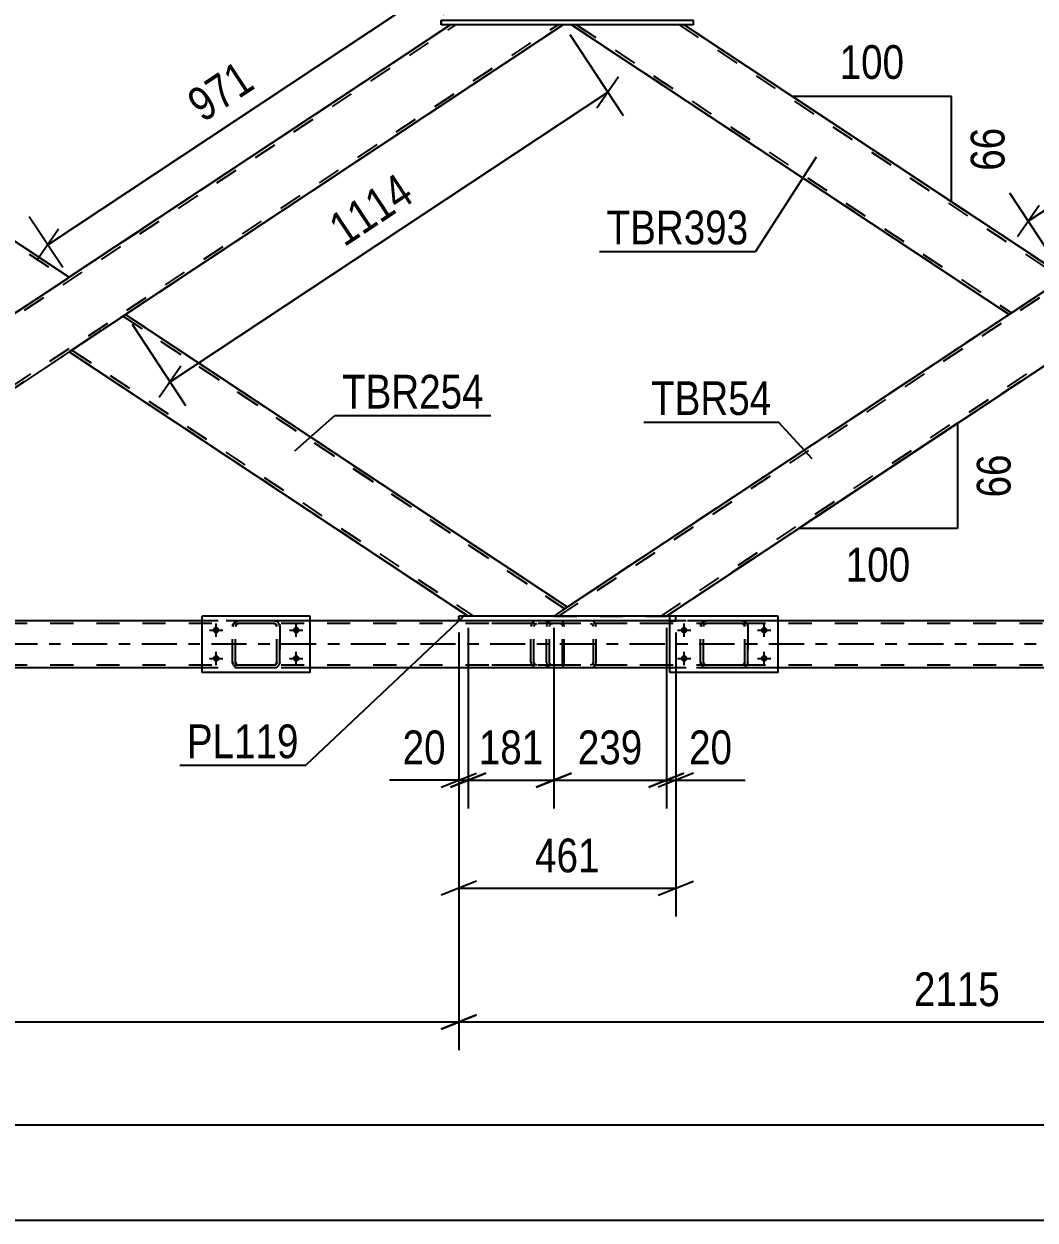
# Model space of a CAD drawing. Header units: millimetres. Extents: x -836 to 353, y -855 to -14.
# Drawn here: x -535.3 to -449.4, y -184.6 to -83.1 of the extents above; entities that cross this region are included whole.
import ezdxf

# ---------------------------------------------------------------- set-up
doc = ezdxf.new("R2010")
doc.units = ezdxf.units.MM
doc.linetypes.add('DXK_LINE_DOT2', pattern=[3.9198, 1.9599, -1.9599])
doc.linetypes.add('DXK_LINE_DOT3', pattern=[5.9187, 2.979, -0.9799, 0.9799, -0.9799])
doc.styles.add('Arial Narrow', font='ARIALN.TTF', dxfattribs={"height": 0.2})

# ---------------------------------------------------------------- blocks, each defined once
blk = doc.blocks.new('Part-570393895-11845 - 11761')
at = {"color": 2, "linetype": 'Continuous'}
for p, q in [((-471.26, -133.33), (-480.46, -133.33)), ((-480.46, -138.13), (-480.46, -133.33)), ((-471.26, -138.13), (-471.26, -133.33)), ((-471.26, -138.13), (-480.46, -138.13))]:
    blk.add_line(p, q, dxfattribs=at)
blk = doc.blocks.new('Bolt-570393895-11799 - 11761')
at = {"linetype": 'Continuous'}
for points in [[(-519.01, -134.25, -1), (-519.01, -134.81, -1)], [(-512.21, -134.25, -1), (-512.21, -134.81, -1)], [(-519.01, -136.65, -1), (-519.01, -137.21, -1)], [(-512.21, -136.65, -1), (-512.21, -137.21, -1)]]:
    blk.add_hatch(color=1, dxfattribs=at).paths.add_polyline_path(points)
at = {"color": 1, "linetype": 'Continuous'}
for p, q in [((-519.01, -135.09), (-519.01, -133.97)), ((-512.21, -135.09), (-512.21, -133.97)), ((-519.57, -134.53), (-518.45, -134.53)), ((-512.77, -134.53), (-511.65, -134.53)), ((-519.57, -136.93), (-518.45, -136.93)), ((-519.01, -137.49), (-519.01, -136.37)), ((-512.77, -136.93), (-511.65, -136.93)), ((-512.21, -137.49), (-512.21, -136.37))]:
    blk.add_line(p, q, dxfattribs=at)
blk = doc.blocks.new('Part-570393895-11846 - 11761')
at = {"color": 7, "linetype": 'DXK_LINE_DOT2'}
for p, q in [((-477.86, -134.21), (-477.82, -134.03)), ((-477.82, -134.03), (-477.86, -134.21)), ((-477.6, -134.12), (-477.55, -134.04)), ((-477.55, -134.04), (-477.6, -134.12)), ((-477.56, -133.77), (-477.38, -133.73)), ((-477.38, -133.73), (-477.56, -133.77)), ((-477.55, -134.04), (-477.47, -133.99)), ((-477.47, -133.99), (-477.55, -134.04)), ((-477.47, -133.99), (-477.38, -133.97)), ((-477.38, -133.97), (-477.47, -133.99)), ((-474.34, -133.73), (-477.38, -133.73)), ((-474.34, -133.97), (-477.38, -133.97)), ((-474.34, -133.73), (-474.15, -133.77)), ((-474.15, -133.77), (-474.34, -133.73)), ((-474.34, -133.97), (-474.25, -133.99)), ((-474.25, -133.99), (-474.34, -133.97)), ((-474.17, -134.04), (-474.25, -133.99)), ((-474.25, -133.99), (-474.17, -134.04)), ((-474.17, -134.04), (-474.12, -134.12)), ((-474.12, -134.12), (-474.17, -134.04)), ((-473.89, -134.03), (-473.86, -134.21)), ((-473.86, -134.21), (-473.89, -134.03)), ((-477.86, -137.25), (-477.86, -134.21)), ((-477.86, -134.21), (-477.86, -134.21)), ((-477.86, -137.25), (-477.86, -134.21)), ((-477.62, -134.21), (-477.6, -134.12)), ((-477.6, -134.12), (-477.62, -134.21)), ((-477.62, -137.25), (-477.62, -134.21)), ((-477.62, -134.21), (-477.62, -134.21)), ((-477.62, -137.25), (-477.62, -134.21)), ((-474.12, -134.12), (-474.1, -134.21)), ((-474.1, -134.21), (-474.12, -134.12)), ((-474.1, -137.25), (-474.1, -134.21)), ((-474.1, -134.21), (-474.1, -134.21)), ((-474.1, -137.25), (-474.1, -134.21)), ((-473.86, -137.25), (-473.86, -134.21)), ((-473.86, -134.21), (-473.86, -134.21)), ((-473.86, -134.21), (-473.86, -137.25)), ((-477.86, -137.25), (-477.86, -137.25)), ((-477.82, -137.43), (-477.86, -137.25)), ((-477.86, -137.25), (-477.82, -137.43)), ((-477.62, -137.25), (-477.62, -137.25)), ((-477.6, -137.34), (-477.62, -137.25)), ((-477.62, -137.25), (-477.6, -137.34)), ((-477.55, -137.42), (-477.6, -137.34)), ((-477.6, -137.34), (-477.55, -137.42)), ((-477.38, -137.73), (-477.56, -137.69)), ((-477.56, -137.69), (-477.38, -137.73)), ((-477.47, -137.47), (-477.55, -137.42)), ((-477.55, -137.42), (-477.47, -137.47)), ((-477.38, -137.49), (-477.47, -137.47)), ((-477.47, -137.47), (-477.38, -137.49)), ((-474.34, -137.49), (-477.38, -137.49)), ((-474.34, -137.73), (-477.38, -137.73)), ((-474.25, -137.47), (-474.34, -137.49)), ((-474.34, -137.49), (-474.25, -137.47)), ((-474.15, -137.69), (-474.34, -137.73)), ((-474.34, -137.73), (-474.15, -137.69)), ((-474.25, -137.47), (-474.17, -137.42)), ((-474.17, -137.42), (-474.25, -137.47)), ((-474.12, -137.34), (-474.17, -137.42)), ((-474.17, -137.42), (-474.12, -137.34)), ((-474.1, -137.25), (-474.12, -137.34)), ((-474.12, -137.34), (-474.1, -137.25)), ((-474.1, -137.25), (-474.1, -137.25)), ((-473.86, -137.25), (-473.89, -137.43)), ((-473.89, -137.43), (-473.86, -137.25)), ((-473.86, -137.25), (-473.86, -137.25))]:
    blk.add_line(p, q, dxfattribs=at)
at = {"color": 7, "linetype": 'DXK_LINE_DOT3'}
blk.add_line((-475.86, -135.73), (-475.86, -135.73), dxfattribs=at)
at = {"color": 7, "linetype": 'DXK_LINE_DOT2'}
for centre, start, end in [((-477.38, -134.21), 112.5, 157.5), ((-477.38, -134.21), 112.5, 157.5), ((-474.34, -134.21), 22.5, 67.5), ((-474.34, -134.21), 22.5, 67.5), ((-477.38, -137.25), 202.5, 247.5), ((-477.38, -137.25), 202.5, 247.5), ((-474.34, -137.25), 292.5, 337.5), ((-474.34, -137.25), 292.5, 337.5)]:
    blk.add_arc(centre, 0.48, start, end, dxfattribs=at)
blk = doc.blocks.new('Part-570393895-12277 - 11761')
at = {"color": 7, "linetype": 'DXK_LINE_DOT2'}
for p, q in [((-526.93, -107.89), (-531.27, -110.75)), ((-526.97, -107.91), (-531.21, -110.72)), ((-531.2, -110.71), (-526.92, -107.87)), ((-526.83, -107.81), (-526.97, -107.91)), ((-526.93, -107.89), (-526.92, -107.87)), ((-526.92, -107.87), (-526.92, -107.87)), ((-526.92, -107.87), (-489.4, -132.71)), ((-489.4, -132.71), (-526.92, -107.87)), ((-526.73, -107.75), (-526.83, -107.81)), ((-526.7, -107.73), (-526.73, -107.75)), ((-526.7, -107.73), (-489.18, -132.56)), ((-531.45, -110.87), (-531.48, -110.9)), ((-531.48, -110.9), (-497.59, -133.33)), ((-531.21, -110.72), (-531.45, -110.87)), ((-531.27, -110.75), (-531.25, -110.74)), ((-531.27, -110.75), (-531.27, -110.75)), ((-531.27, -110.75), (-497.15, -133.33)), ((-531.27, -110.75), (-497.15, -133.33)), ((-531.25, -110.74), (-531.2, -110.71)), ((-489.31, -132.65), (-489.61, -132.85)), ((-489.4, -132.71), (-489.4, -132.71)), ((-490.34, -133.33), (-497.59, -133.33))]:
    blk.add_line(p, q, dxfattribs=at)
at = {"color": 2, "linetype": 'Continuous'}
for p, q in [((-526.97, -107.91), (-531.21, -110.72)), ((-526.97, -107.91), (-526.73, -107.75)), ((-526.73, -107.75), (-526.7, -107.73)), ((-526.7, -107.73), (-489.18, -132.56)), ((-526.7, -107.73), (-526.7, -107.73)), ((-531.48, -110.9), (-531.45, -110.87)), ((-531.48, -110.9), (-531.48, -110.9)), ((-531.48, -110.9), (-497.59, -133.33)), ((-531.45, -110.87), (-531.36, -110.81)), ((-531.36, -110.81), (-531.21, -110.72)), ((-489.61, -132.85), (-490.34, -133.33)), ((-489.21, -132.59), (-489.61, -132.85)), ((-489.18, -132.56), (-489.21, -132.59)), ((-489.18, -132.56), (-489.18, -132.56))]:
    blk.add_line(p, q, dxfattribs=at)
blk = doc.blocks.new('Part-570393895-12287 - 11761')
at = {"color": 7, "linetype": 'DXK_LINE_DOT2'}
for p, q in [((-499.1, -83.13), (-574.94, -133.33)), ((-574.51, -133.33), (-498.66, -83.13)), ((-574.51, -133.33), (-498.66, -83.13)), ((-565.81, -133.33), (-489.97, -83.13)), ((-565.81, -133.33), (-489.97, -83.13)), ((-489.53, -83.13), (-565.38, -133.33)), ((-489.53, -83.13), (-499.1, -83.13)), ((-489.53, -83.13), (-489.53, -83.13)), ((-531.48, -104.56), (-536.27, -107.73)), ((-526.7, -107.73), (-531.48, -110.9)), ((-573.79, -132.57), (-574.94, -133.33)), ((-574.94, -133.33), (-574.94, -133.33)), ((-574.94, -133.33), (-565.38, -133.33))]:
    blk.add_line(p, q, dxfattribs=at)
at = {"color": 2, "linetype": 'Continuous'}
for p, q in [((-499.1, -83.13), (-531.48, -104.56)), ((-489.53, -83.13), (-526.7, -107.73)), ((-536.27, -107.73), (-573.79, -132.57)), ((-531.48, -110.9), (-565.38, -133.33))]:
    blk.add_line(p, q, dxfattribs=at)
blk = doc.blocks.new('Part-570393895-11917 - 11761')
at = {"color": 2, "linetype": 'Continuous'}
for p, q in [((-511.01, -133.33), (-520.21, -133.33)), ((-520.21, -138.13), (-520.21, -133.33)), ((-511.01, -138.13), (-511.01, -133.33)), ((-511.01, -138.13), (-520.21, -138.13))]:
    blk.add_line(p, q, dxfattribs=at)
blk = doc.blocks.new('Part-570393895-11918 - 11761')
at = {"color": 7, "linetype": 'DXK_LINE_DOT2'}
for p, q in [((-517.61, -134.21), (-517.57, -134.03)), ((-517.57, -134.03), (-517.61, -134.21)), ((-517.35, -134.12), (-517.3, -134.04)), ((-517.3, -134.04), (-517.35, -134.12)), ((-517.31, -133.77), (-517.13, -133.73)), ((-517.13, -133.73), (-517.31, -133.77)), ((-517.3, -134.04), (-517.22, -133.99)), ((-517.22, -133.99), (-517.3, -134.04)), ((-517.22, -133.99), (-517.13, -133.97)), ((-517.13, -133.97), (-517.22, -133.99)), ((-514.09, -133.73), (-517.13, -133.73)), ((-514.09, -133.97), (-517.13, -133.97)), ((-514.09, -133.73), (-513.9, -133.77)), ((-513.9, -133.77), (-514.09, -133.73)), ((-514.09, -133.97), (-514, -133.99)), ((-514, -133.99), (-514.09, -133.97)), ((-514, -133.99), (-513.92, -134.04)), ((-513.92, -134.04), (-514, -133.99)), ((-513.92, -134.04), (-513.87, -134.12)), ((-513.87, -134.12), (-513.92, -134.04)), ((-513.64, -134.03), (-513.61, -134.21)), ((-513.61, -134.21), (-513.64, -134.03)), ((-517.61, -137.25), (-517.61, -134.21)), ((-517.61, -134.21), (-517.61, -134.21)), ((-517.61, -137.25), (-517.61, -134.21)), ((-517.37, -134.21), (-517.35, -134.12)), ((-517.35, -134.12), (-517.37, -134.21)), ((-517.37, -137.25), (-517.37, -134.21)), ((-517.37, -134.21), (-517.37, -134.21)), ((-517.37, -137.25), (-517.37, -134.21)), ((-513.87, -134.12), (-513.85, -134.21)), ((-513.85, -134.21), (-513.87, -134.12)), ((-513.85, -137.25), (-513.85, -134.21)), ((-513.85, -134.21), (-513.85, -134.21)), ((-513.85, -137.25), (-513.85, -134.21)), ((-513.61, -137.25), (-513.61, -134.21)), ((-513.61, -134.21), (-513.61, -134.21)), ((-513.61, -134.21), (-513.61, -137.25)), ((-517.61, -137.25), (-517.61, -137.25)), ((-517.57, -137.43), (-517.61, -137.25)), ((-517.61, -137.25), (-517.57, -137.43)), ((-517.37, -137.25), (-517.37, -137.25)), ((-517.35, -137.34), (-517.37, -137.25)), ((-517.37, -137.25), (-517.35, -137.34)), ((-517.3, -137.42), (-517.35, -137.34)), ((-517.35, -137.34), (-517.3, -137.42)), ((-517.13, -137.73), (-517.31, -137.69)), ((-517.31, -137.69), (-517.13, -137.73)), ((-517.22, -137.47), (-517.3, -137.42)), ((-517.3, -137.42), (-517.22, -137.47)), ((-517.13, -137.49), (-517.22, -137.47)), ((-517.22, -137.47), (-517.13, -137.49)), ((-514.09, -137.49), (-517.13, -137.49)), ((-514.09, -137.73), (-517.13, -137.73)), ((-514, -137.47), (-514.09, -137.49)), ((-514.09, -137.49), (-514, -137.47)), ((-513.9, -137.69), (-514.09, -137.73)), ((-514.09, -137.73), (-513.9, -137.69)), ((-513.92, -137.42), (-514, -137.47)), ((-514, -137.47), (-513.92, -137.42)), ((-513.87, -137.34), (-513.92, -137.42)), ((-513.92, -137.42), (-513.87, -137.34)), ((-513.85, -137.25), (-513.87, -137.34)), ((-513.87, -137.34), (-513.85, -137.25)), ((-513.85, -137.25), (-513.85, -137.25)), ((-513.61, -137.25), (-513.64, -137.43)), ((-513.64, -137.43), (-513.61, -137.25)), ((-513.61, -137.25), (-513.61, -137.25))]:
    blk.add_line(p, q, dxfattribs=at)
at = {"color": 7, "linetype": 'DXK_LINE_DOT3'}
blk.add_line((-515.61, -135.73), (-515.61, -135.73), dxfattribs=at)
at = {"color": 7, "linetype": 'DXK_LINE_DOT2'}
for centre, start, end in [((-517.13, -134.21), 112.5, 157.5), ((-517.13, -134.21), 112.5, 157.5), ((-514.09, -134.21), 22.5, 67.5), ((-514.09, -134.21), 22.5, 67.5), ((-517.13, -137.25), 202.5, 247.5), ((-517.13, -137.25), 202.5, 247.5), ((-514.09, -137.25), 292.5, 337.5), ((-514.09, -137.25), 292.5, 337.5)]:
    blk.add_arc(centre, 0.48, start, end, dxfattribs=at)
blk = doc.blocks.new('Part-570393895-12072 - 11761')
at = {"color": 7, "linetype": 'DXK_LINE_DOT2'}
for p, q in [((-451.66, -107.73), (-488.83, -83.13)), ((-488.83, -83.13), (-488.82, -83.13)), ((-479.26, -83.13), (-488.83, -83.13)), ((-488.39, -83.13), (-451.44, -107.59)), ((-488.39, -83.13), (-451.44, -107.59)), ((-479.69, -83.13), (-447.09, -104.71)), ((-479.69, -83.13), (-447.09, -104.71)), ((-479.26, -83.13), (-446.87, -104.56)), ((-447.14, -104.74), (-446.91, -104.59)), ((-446.91, -104.59), (-446.87, -104.56)), ((-447.16, -104.75), (-451.44, -107.59)), ((-447.14, -104.74), (-451.39, -107.55)), ((-451.38, -107.54), (-447.09, -104.71)), ((-447.11, -104.72), (-447.16, -104.75)), ((-447.09, -104.71), (-447.11, -104.72)), ((-447.09, -104.71), (-447.09, -104.71)), ((-451.62, -107.71), (-451.53, -107.65)), ((-451.53, -107.65), (-451.39, -107.55)), ((-451.44, -107.59), (-451.42, -107.58)), ((-451.44, -107.59), (-451.44, -107.59)), ((-451.42, -107.58), (-451.38, -107.54)), ((-451.66, -107.73), (-451.62, -107.71))]:
    blk.add_line(p, q, dxfattribs=at)
at = {"color": 2, "linetype": 'Continuous'}
for p, q in [((-488.82, -83.13), (-451.66, -107.73)), ((-479.26, -83.13), (-446.87, -104.56)), ((-446.91, -104.59), (-447, -104.65)), ((-446.87, -104.56), (-446.91, -104.59)), ((-446.87, -104.56), (-446.87, -104.56)), ((-447.14, -104.74), (-451.39, -107.55)), ((-447, -104.65), (-447.14, -104.74)), ((-451.39, -107.55), (-451.62, -107.71)), ((-451.62, -107.71), (-451.66, -107.73)), ((-451.66, -107.73), (-451.66, -107.73))]:
    blk.add_line(p, q, dxfattribs=at)
blk = doc.blocks.new('Part-570393895-12018 - 11761')
at = {"color": 2, "linetype": 'Continuous'}
for p, q in [((-499.9, -83.13), (-499.9, -82.73)), ((-499.9, -82.73), (-499.9, -83.13)), ((-499.9, -82.73), (-478.46, -82.73)), ((-478.46, -83.13), (-499.9, -83.13)), ((-478.46, -83.13), (-478.46, -82.73))]:
    blk.add_line(p, q, dxfattribs=at)
at = {"color": 7, "linetype": 'DXK_LINE_DOT2'}
for p, q in [((-499.9, -82.73), (-499.9, -82.73)), ((-499.9, -82.73), (-499.9, -82.73)), ((-499.9, -83.13), (-499.9, -83.13)), ((-499.9, -83.13), (-499.9, -83.13)), ((-478.46, -83.13), (-478.46, -82.73))]:
    blk.add_line(p, q, dxfattribs=at)
blk = doc.blocks.new('Part-570393895-12050 - 11761')
at = {"color": 7, "linetype": 'DXK_LINE_DOT2'}
for p, q in [((-490.91, -134.04), (-490.95, -134.21)), ((-490.91, -134.03), (-490.91, -134.04)), ((-490.68, -134.12), (-490.62, -134.04)), ((-490.44, -133.73), (-490.64, -133.77)), ((-490.62, -134.04), (-490.54, -133.99)), ((-490.54, -133.99), (-490.44, -133.97)), ((-481.07, -133.73), (-490.44, -133.73)), ((-481.07, -133.97), (-490.44, -133.97)), ((-487.03, -133.77), (-487.23, -133.73)), ((-487.23, -133.97), (-487.13, -133.99)), ((-487.13, -133.99), (-487.05, -134.04)), ((-487.05, -134.04), (-486.99, -134.12)), ((-486.75, -134.04), (-486.76, -134.03)), ((-486.72, -134.21), (-486.75, -134.04)), ((-490.95, -137.25), (-490.95, -134.21)), ((-490.7, -134.21), (-490.68, -134.12)), ((-490.7, -137.25), (-490.7, -134.21)), ((-486.99, -134.12), (-486.97, -134.21)), ((-486.97, -137.25), (-486.97, -134.21)), ((-486.72, -137.25), (-486.72, -134.21)), ((-490.95, -137.25), (-490.91, -137.43)), ((-490.68, -137.34), (-490.7, -137.25)), ((-490.62, -137.42), (-490.68, -137.34)), ((-490.64, -137.69), (-490.44, -137.73)), ((-490.54, -137.47), (-490.62, -137.42)), ((-490.44, -137.49), (-490.54, -137.47)), ((-481.07, -137.49), (-490.44, -137.49)), ((-481.07, -137.73), (-490.44, -137.73)), ((-487.13, -137.47), (-487.23, -137.49)), ((-487.23, -137.73), (-487.03, -137.69)), ((-487.05, -137.42), (-487.13, -137.47)), ((-486.99, -137.34), (-487.05, -137.42)), ((-486.97, -137.25), (-486.99, -137.34)), ((-486.76, -137.43), (-486.72, -137.25))]:
    blk.add_line(p, q, dxfattribs=at)
for centre, start, end in [((-490.46, -134.23), 110.9282, 155.8647), ((-487.21, -134.23), 24.1353, 69.0718), ((-490.46, -137.23), 204.1353, 249.0718), ((-487.21, -137.23), 290.9282, 335.8647)]:
    blk.add_arc(centre, 0.495, start, end, dxfattribs=at)
blk = doc.blocks.new('Part-570393895-12066 - 11761')
at = {"color": 7, "linetype": 'DXK_LINE_DOT2'}
for p, q in [((-489.72, -133.73), (-497.54, -133.73)), ((-489.72, -133.97), (-497.54, -133.97)), ((-492.23, -134.04), (-492.27, -134.21)), ((-492.23, -134.03), (-492.23, -134.04)), ((-492, -134.12), (-491.94, -134.04)), ((-491.77, -133.73), (-491.96, -133.77)), ((-491.94, -134.04), (-491.86, -133.99)), ((-491.86, -133.99), (-491.77, -133.97)), ((-490.95, -133.73), (-490.95, -133.97)), ((-489.62, -133.77), (-489.72, -133.73)), ((-489.72, -133.97), (-489.67, -133.99)), ((-489.67, -133.99), (-489.63, -134.04)), ((-489.63, -134.04), (-489.6, -134.12)), ((-489.54, -133.87), (-489.62, -133.77)), ((-489.48, -134.03), (-489.54, -133.87)), ((-489.46, -134.21), (-489.48, -134.03)), ((-492.27, -137.25), (-492.27, -134.21)), ((-492.02, -134.21), (-492, -134.12)), ((-492.02, -137.25), (-492.02, -134.21)), ((-489.6, -134.12), (-489.59, -134.21)), ((-489.59, -137.25), (-489.59, -134.21)), ((-489.46, -137.25), (-489.46, -134.21)), ((-489.72, -137.49), (-497.54, -137.49)), ((-489.72, -137.73), (-497.54, -137.73)), ((-492.27, -137.25), (-492.23, -137.43)), ((-492, -137.34), (-492.02, -137.25)), ((-491.94, -137.42), (-492, -137.34)), ((-491.96, -137.69), (-491.77, -137.73)), ((-491.86, -137.47), (-491.94, -137.42)), ((-491.77, -137.49), (-491.86, -137.47)), ((-490.95, -137.73), (-490.95, -137.49)), ((-489.67, -137.47), (-489.72, -137.49)), ((-489.72, -137.73), (-489.62, -137.69)), ((-489.63, -137.42), (-489.67, -137.47)), ((-489.6, -137.34), (-489.63, -137.42)), ((-489.62, -137.69), (-489.54, -137.59)), ((-489.59, -137.25), (-489.6, -137.34)), ((-489.54, -137.59), (-489.48, -137.43)), ((-489.48, -137.43), (-489.46, -137.25))]:
    blk.add_line(p, q, dxfattribs=at)
for centre, start, end in [((-491.78, -134.23), 111.1034, 156.0535), ((-491.78, -137.23), 203.9465, 248.8966)]:
    blk.add_arc(centre, 0.493, start, end, dxfattribs=at)
blk = doc.blocks.new('Part-570393895-12077 - 11761')
at = {"color": 2, "linetype": 'Continuous'}
for p, q in [((-573.43, -83.13), (-536.27, -107.73)), ((-563.87, -83.13), (-531.48, -104.56)), ((-531.52, -104.59), (-531.61, -104.65)), ((-531.48, -104.56), (-531.52, -104.59)), ((-531.48, -104.56), (-531.48, -104.56)), ((-531.75, -104.74), (-536, -107.55)), ((-531.61, -104.65), (-531.75, -104.74)), ((-536, -107.55), (-536.23, -107.71)), ((-536.23, -107.71), (-536.27, -107.73)), ((-536.27, -107.73), (-536.27, -107.73))]:
    blk.add_line(p, q, dxfattribs=at)
at = {"color": 7, "linetype": 'DXK_LINE_DOT2'}
for p, q in [((-536.27, -107.73), (-573.43, -83.13)), ((-573.43, -83.13), (-573.43, -83.13)), ((-563.87, -83.13), (-573.43, -83.13)), ((-573, -83.13), (-536.05, -107.59)), ((-573, -83.13), (-536.05, -107.59)), ((-564.3, -83.13), (-531.7, -104.71)), ((-564.3, -83.13), (-531.7, -104.71)), ((-563.87, -83.13), (-531.48, -104.56)), ((-531.75, -104.74), (-531.52, -104.59)), ((-531.52, -104.59), (-531.48, -104.56)), ((-531.76, -104.75), (-536.05, -107.59)), ((-531.75, -104.74), (-536, -107.55)), ((-535.98, -107.54), (-531.7, -104.71)), ((-531.72, -104.72), (-531.76, -104.75)), ((-531.7, -104.71), (-531.72, -104.72)), ((-531.7, -104.71), (-531.7, -104.71)), ((-536.23, -107.71), (-536.14, -107.65)), ((-536.14, -107.65), (-536, -107.55)), ((-536.05, -107.59), (-536.03, -107.58)), ((-536.05, -107.59), (-536.05, -107.59)), ((-536.03, -107.58), (-535.98, -107.54)), ((-536.27, -107.73), (-536.23, -107.71))]:
    blk.add_line(p, q, dxfattribs=at)
blk = doc.blocks.new('Bolt-570393895-12103 - 11761')
at = {"linetype": 'Continuous'}
for points in [[(-479.26, -134.25, -1), (-479.26, -134.81, -1)], [(-472.46, -134.25, -1), (-472.46, -134.81, -1)], [(-479.26, -136.65, -1), (-479.26, -137.21, -1)], [(-472.46, -136.65, -1), (-472.46, -137.21, -1)]]:
    blk.add_hatch(color=1, dxfattribs=at).paths.add_polyline_path(points)
at = {"color": 1, "linetype": 'Continuous'}
for p, q in [((-479.26, -135.09), (-479.26, -133.97)), ((-472.46, -135.09), (-472.46, -133.97)), ((-479.82, -134.53), (-478.7, -134.53)), ((-473.02, -134.53), (-471.9, -134.53)), ((-479.82, -136.93), (-478.7, -136.93)), ((-479.26, -137.49), (-479.26, -136.37)), ((-473.02, -136.93), (-471.9, -136.93)), ((-472.46, -137.49), (-472.46, -136.37))]:
    blk.add_line(p, q, dxfattribs=at)
blk = doc.blocks.new('Part-570393895-12145 - 11761')
at = {"color": 2, "linetype": 'Continuous'}
for p, q in [((-498.39, -133.73), (-498.39, -133.33)), ((-498.39, -133.33), (-498.39, -133.73)), ((-480.46, -133.33), (-498.39, -133.33)), ((-480.46, -133.73), (-498.39, -133.73))]:
    blk.add_line(p, q, dxfattribs=at)
at = {"color": 7, "linetype": 'DXK_LINE_DOT2'}
for p, q in [((-498.39, -133.33), (-498.39, -133.33)), ((-498.39, -133.33), (-498.39, -133.33)), ((-498.39, -133.73), (-498.39, -133.73)), ((-498.39, -133.73), (-498.39, -133.73)), ((-479.97, -133.33), (-480.77, -133.33)), ((-479.97, -133.73), (-480.46, -133.73)), ((-480.46, -133.73), (-479.97, -133.73)), ((-479.97, -133.73), (-479.97, -133.33)), ((-479.97, -133.73), (-479.97, -133.33))]:
    blk.add_line(p, q, dxfattribs=at)
blk = doc.blocks.new('Part-570393895-12214 - 11761')
at = {"color": 7, "linetype": 'DXK_LINE_DOT2'}
for p, q in [((-72.52, -133.97), (-807.13, -133.97)), ((-226.14, -133.73), (-758.72, -133.73)), ((-511.01, -133.73), (-520.21, -133.73)), ((-471.26, -133.73), (-498.39, -133.73)), ((-72.52, -137.49), (-807.13, -137.49)), ((-72.52, -137.73), (-758.72, -137.73)), ((-511.01, -137.73), (-520.21, -137.73)), ((-471.26, -137.73), (-480.46, -137.73))]:
    blk.add_line(p, q, dxfattribs=at)
at = {"color": 2, "linetype": 'Continuous'}
for p, q in [((-520.21, -133.73), (-550.76, -133.73)), ((-498.39, -133.73), (-511.01, -133.73)), ((-440.71, -133.73), (-471.26, -133.73)), ((-520.21, -137.73), (-550.76, -137.73)), ((-480.46, -137.73), (-511.01, -137.73)), ((-440.71, -137.73), (-471.26, -137.73))]:
    blk.add_line(p, q, dxfattribs=at)
at = {"color": 7, "linetype": 'DXK_LINE_DOT3'}
blk.add_line((-72.52, -135.73), (-807.13, -135.73), dxfattribs=at)
blk = doc.blocks.new('Part-570393895-12292 - 11761')
at = {"color": 7, "linetype": 'DXK_LINE_DOT2'}
for p, q in [((-414.49, -83.13), (-490.34, -133.33)), ((-489.9, -133.33), (-414.06, -83.13)), ((-489.9, -133.33), (-414.06, -83.13)), ((-481.2, -133.33), (-405.36, -83.13)), ((-481.2, -133.33), (-405.36, -83.13)), ((-404.92, -83.13), (-480.77, -133.33)), ((-404.92, -83.13), (-414.49, -83.13)), ((-404.92, -83.13), (-404.92, -83.13)), ((-446.87, -104.56), (-451.66, -107.73)), ((-442.09, -107.73), (-446.87, -110.9)), ((-489.18, -132.57), (-490.33, -133.33)), ((-490.33, -133.33), (-490.34, -133.33)), ((-490.34, -133.33), (-480.77, -133.33))]:
    blk.add_line(p, q, dxfattribs=at)
at = {"color": 2, "linetype": 'Continuous'}
for p, q in [((-414.49, -83.13), (-446.87, -104.56)), ((-404.92, -83.13), (-442.09, -107.73)), ((-451.66, -107.73), (-489.18, -132.57)), ((-446.87, -110.9), (-480.77, -133.33))]:
    blk.add_line(p, q, dxfattribs=at)
blk = doc.blocks.new('AngleDimension-570393895-23910 - 11761')
at = {"color": 7, "linetype": 'Continuous'}
for p, q in [((-470.06, -89.22), (-470.06, -89.22)), ((-456.55, -89.22), (-470.06, -89.22)), ((-456.55, -98.16), (-470.06, -89.22)), ((-456.55, -98.16), (-456.55, -89.22))]:
    blk.add_line(p, q, dxfattribs=at)
at = {"color": 0}
for points in [[(-459.97, -88.32), (-459.97, -84.12), (-466.65, -84.12), (-466.65, -88.32)], [(-451.45, -91.26), (-455.65, -91.26), (-455.65, -96.12), (-451.45, -96.12)]]:
    blk.add_wipeout(points, dxfattribs=at)
at = {"color": 3, "style": 'Arial Narrow'}
blk.add_text('100', height=2.863, dxfattribs=at).set_placement((-466.05, -87.72))
blk.add_text('66', height=2.863, rotation=90.0002, dxfattribs=at).set_placement((-452.05, -95.52))
blk = doc.blocks.new('StraightDimension-570393895-13096 - 11761')
at = {"color": 7, "linetype": 'Continuous'}
blk.add_line((-807.77, -184.62), (-71.88, -184.62), dxfattribs=at)
blk = doc.blocks.new('StraightDimension-570393895-13045 - 11761')
at = {"color": 7, "linetype": 'Continuous'}
for p, q in [((-498.39, -134.73), (-498.39, -170.2)), ((-413.78, -134.73), (-413.78, -170.2)), ((-496.89, -167.2), (-499.89, -168.4)), ((-415.28, -168.4), (-412.28, -167.2)), ((-498.39, -167.8), (-413.78, -167.8))]:
    blk.add_line(p, q, dxfattribs=at)
at = {"color": 0}
blk.add_wipeout([(-451.83, -167.05), (-451.83, -162.85), (-460.34, -162.85), (-460.34, -167.05)], dxfattribs=at)
at = {"color": 3, "style": 'Arial Narrow'}
blk.add_text('2115', height=2.863, dxfattribs=at).set_placement((-459.74, -166.45))
blk = doc.blocks.new('StraightDimension-570393895-12634 - 11761')
at = {"color": 7, "linetype": 'Continuous'}
for p, q in [((-415.04, -82.3), (-419.22, -75.99)), ((-418.56, -79.7), (-416.72, -77.04)), ((-450.03, -99.8), (-417.64, -78.37)), ((-447.43, -103.73), (-451.6, -97.43)), ((-449.11, -98.47), (-450.95, -101.13))]:
    blk.add_line(p, q, dxfattribs=at)
at = {"color": 0}
blk.add_wipeout([(-431.46, -86.62), (-433.78, -83.11), (-439.35, -86.8), (-437.04, -90.31)], dxfattribs=at)
at = {"color": 3, "style": 'Arial Narrow'}
blk.add_text('971', height=2.863, rotation=33.5008, dxfattribs=at).set_placement((-436.87, -89.47))
blk = doc.blocks.new('StraightDimension-570393895-12726 - 11761')
at = {"color": 7, "linetype": 'Continuous'}
for p, q in [((-498.39, -134.73), (-498.39, -149.66)), ((-497.59, -134.33), (-497.59, -149.66)), ((-498.39, -147.26), (-504.29, -147.26)), ((-498.39, -147.26), (-504.29, -147.26)), ((-499.89, -147.86), (-496.89, -146.66)), ((-496.09, -146.66), (-499.09, -147.86)), ((-498.39, -147.26), (-497.59, -147.26))]:
    blk.add_line(p, q, dxfattribs=at)
at = {"color": 0}
blk.add_wipeout([(-498.91, -146.51), (-498.91, -142.31), (-503.77, -142.31), (-503.77, -146.51)], dxfattribs=at)
at = {"color": 3, "style": 'Arial Narrow'}
blk.add_text('20', height=2.863, dxfattribs=at).set_placement((-503.17, -145.91))
blk = doc.blocks.new('StraightDimension-570393895-12734 - 11761')
at = {"color": 7, "linetype": 'Continuous'}
for p, q in [((-497.59, -134.33), (-497.59, -149.66)), ((-490.33, -134.33), (-490.33, -149.66)), ((-499.09, -147.86), (-496.09, -146.66)), ((-497.59, -147.26), (-490.33, -147.26)), ((-488.83, -146.66), (-491.83, -147.86))]:
    blk.add_line(p, q, dxfattribs=at)
at = {"color": 0}
blk.add_wipeout([(-490.62, -146.51), (-490.62, -142.31), (-497.3, -142.31), (-497.3, -146.51)], dxfattribs=at)
at = {"color": 3, "style": 'Arial Narrow'}
blk.add_text('181', height=2.863, dxfattribs=at).set_placement((-496.7, -145.91))
blk = doc.blocks.new('StraightDimension-570393895-12742 - 11761')
at = {"color": 7, "linetype": 'Continuous'}
for p, q in [((-490.33, -134.33), (-490.33, -149.66)), ((-480.77, -134.33), (-480.77, -149.66)), ((-491.83, -147.86), (-488.83, -146.66)), ((-490.33, -147.26), (-480.77, -147.26)), ((-479.27, -146.66), (-482.27, -147.86))]:
    blk.add_line(p, q, dxfattribs=at)
at = {"color": 0}
blk.add_wipeout([(-482.21, -146.51), (-482.21, -142.31), (-488.89, -142.31), (-488.89, -146.51)], dxfattribs=at)
at = {"color": 3, "style": 'Arial Narrow'}
blk.add_text('239', height=2.863, dxfattribs=at).set_placement((-488.29, -145.91))
blk = doc.blocks.new('StraightDimension-570393895-12750 - 11761')
at = {"color": 7, "linetype": 'Continuous'}
for p, q in [((-480.77, -134.33), (-480.77, -149.66)), ((-479.97, -134.73), (-479.97, -149.66)), ((-482.27, -147.86), (-479.27, -146.66)), ((-478.47, -146.66), (-481.47, -147.86)), ((-480.77, -147.26), (-479.97, -147.26)), ((-479.97, -147.26), (-474.06, -147.26)), ((-479.97, -147.26), (-474.06, -147.26))]:
    blk.add_line(p, q, dxfattribs=at)
at = {"color": 0}
blk.add_wipeout([(-474.59, -146.51), (-474.59, -142.31), (-479.44, -142.31), (-479.44, -146.51)], dxfattribs=at)
at = {"color": 3, "style": 'Arial Narrow'}
blk.add_text('20', height=2.863, dxfattribs=at).set_placement((-478.84, -145.91))
blk = doc.blocks.new('StraightDimension-570393895-12759 - 11761')
at = {"color": 7, "linetype": 'Continuous'}
for p, q in [((-498.39, -134.73), (-498.39, -158.84)), ((-479.97, -134.73), (-479.97, -158.84)), ((-496.89, -155.84), (-499.89, -157.04)), ((-481.47, -157.04), (-478.47, -155.84)), ((-498.39, -156.44), (-479.97, -156.44))]:
    blk.add_line(p, q, dxfattribs=at)
at = {"color": 0}
blk.add_wipeout([(-485.84, -155.69), (-485.84, -151.49), (-492.52, -151.49), (-492.52, -155.69)], dxfattribs=at)
at = {"color": 3, "style": 'Arial Narrow'}
blk.add_text('461', height=2.863, dxfattribs=at).set_placement((-491.92, -155.09))
blk = doc.blocks.new('StraightDimension-570393895-13055 - 11761')
at = {"color": 7, "linetype": 'Continuous'}
for p, q in [((-583, -134.73), (-583, -170.2)), ((-498.39, -134.73), (-498.39, -170.2)), ((-581.5, -167.2), (-584.5, -168.4)), ((-499.89, -168.4), (-496.89, -167.2)), ((-583, -167.8), (-498.39, -167.8))]:
    blk.add_line(p, q, dxfattribs=at)
at = {"color": 0}
blk.add_wipeout([(-536.44, -167.05), (-536.44, -162.85), (-544.95, -162.85), (-544.95, -167.05)], dxfattribs=at)
at = {"color": 3, "style": 'Arial Narrow'}
blk.add_text('2115', height=2.863, dxfattribs=at).set_placement((-544.35, -166.45))
blk = doc.blocks.new('StraightDimension-570393895-13150 - 11761')
at = {"color": 7, "linetype": 'Continuous'}
blk.add_line((-807.13, -176.52), (-72.52, -176.52), dxfattribs=at)
blk = doc.blocks.new('StraightDimension-570393895-13700 - 11761')
at = {"color": 7, "linetype": 'Continuous'}
for p, q in [((-488.98, -83.96), (-484.43, -90.84)), ((-486.67, -90.17), (-484.83, -87.51)), ((-522.92, -113.44), (-485.75, -88.84)), ((-526.15, -108.56), (-521.6, -115.44)), ((-522, -112.11), (-523.84, -114.77))]:
    blk.add_line(p, q, dxfattribs=at)
at = {"color": 0}
blk.add_wipeout([(-501.2, -98.17), (-503.52, -94.66), (-510.62, -99.36), (-508.3, -102.86)], dxfattribs=at)
at = {"color": 3, "style": 'Arial Narrow'}
blk.add_text('1114', height=2.863, rotation=33.5008, dxfattribs=at).set_placement((-508.13, -102.03))
blk = doc.blocks.new('StraightDimension-570393895-13718 - 11761')
at = {"color": 7, "linetype": 'Continuous'}
for p, q in [((-499.65, -82.3), (-502.5, -77.99)), ((-501.85, -81.69), (-500.01, -79.04)), ((-533.31, -101.8), (-500.93, -80.36)), ((-532.03, -103.73), (-534.89, -99.42)), ((-532.39, -100.47), (-534.23, -103.13))]:
    blk.add_line(p, q, dxfattribs=at)
at = {"color": 0}
blk.add_wipeout([(-514.75, -88.61), (-517.07, -85.11), (-522.64, -88.8), (-520.32, -92.3)], dxfattribs=at)
at = {"color": 3, "style": 'Arial Narrow'}
blk.add_text('971', height=2.863, rotation=33.5008, dxfattribs=at).set_placement((-520.15, -91.47))
blk = doc.blocks.new('AngleDimension-570393895-23908 - 11761')
at = {"color": 7, "linetype": 'Continuous'}
for p, q in [((-456.03, -116.96), (-469.54, -125.9)), ((-456.03, -116.96), (-456.03, -125.9)), ((-464.04, -122.26), (-469.54, -125.9)), ((-456.03, -125.9), (-469.54, -125.9))]:
    blk.add_line(p, q, dxfattribs=at)
at = {"color": 0}
for points in [[(-450.93, -119), (-455.13, -119), (-455.13, -123.86), (-450.93, -123.86)], [(-459.45, -131), (-459.45, -126.8), (-466.13, -126.8), (-466.13, -131)]]:
    blk.add_wipeout(points, dxfattribs=at)
at = {"color": 3, "style": 'Arial Narrow'}
blk.add_text('66', height=2.863, rotation=90.0002, dxfattribs=at).set_placement((-451.53, -123.26))
blk.add_text('100', height=2.863, dxfattribs=at).set_placement((-465.53, -130.4))
blk = doc.blocks.new('Mark-570393895-12068 - 11761')
at = {"color": 30, "linetype": 'Continuous'}
for p in [(-468.05, -94.37), (-486.45, -102.37)]:
    blk.add_line(p, (-473.19, -102.37), dxfattribs=at)
at = {"color": 0}
blk.add_wipeout([(-473.79, -101.77), (-473.79, -98.77), (-485.85, -98.77), (-485.85, -101.77)], dxfattribs=at)
blk.add_wipeout([(-473.79, -101.77), (-473.79, -98.77), (-485.85, -98.77), (-485.85, -101.77)], dxfattribs=at)
at = {"color": 3, "style": 'Arial Narrow'}
blk.add_text('TBR393', height=2.863, dxfattribs=at).set_placement((-485.85, -101.77))
blk = doc.blocks.new('Mark-570393895-12141 - 11761')
at = {"color": 30, "linetype": 'Continuous'}
for p in [(-498.06, -133.42), (-522.1, -146)]:
    blk.add_line(p, (-511.4, -146), dxfattribs=at)
at = {"color": 0}
blk.add_wipeout([(-512, -145.4), (-512, -142.4), (-521.5, -142.4), (-521.5, -145.4)], dxfattribs=at)
blk.add_wipeout([(-512, -145.4), (-512, -142.4), (-521.5, -142.4), (-521.5, -145.4)], dxfattribs=at)
at = {"color": 3, "style": 'Arial Narrow'}
blk.add_text('PL119', height=2.863, dxfattribs=at).set_placement((-521.5, -145.4))
blk = doc.blocks.new('Mark-570393895-12273 - 11761')
at = {"color": 30, "linetype": 'Continuous'}
for p, q in [((-512.33, -119.31), (-508.92, -116.31)), ((-508.92, -116.31), (-495.67, -116.31))]:
    blk.add_line(p, q, dxfattribs=at)
at = {"color": 0}
blk.add_wipeout([(-496.27, -115.71), (-496.27, -112.71), (-508.32, -112.71), (-508.32, -115.71)], dxfattribs=at)
blk.add_wipeout([(-496.27, -115.71), (-496.27, -112.71), (-508.32, -112.71), (-508.32, -115.71)], dxfattribs=at)
at = {"color": 3, "style": 'Arial Narrow'}
blk.add_text('TBR254', height=2.863, dxfattribs=at).set_placement((-508.32, -115.71))
blk = doc.blocks.new('Mark-570393895-12288 - 11761')
at = {"color": 30, "linetype": 'Continuous'}
for p in [(-482.67, -116.86), (-468.37, -119.99)]:
    blk.add_line(p, (-471.24, -116.86), dxfattribs=at)
at = {"color": 0}
blk.add_wipeout([(-471.84, -116.26), (-471.84, -113.26), (-482.07, -113.26), (-482.07, -116.26)], dxfattribs=at)
blk.add_wipeout([(-471.84, -116.26), (-471.84, -113.26), (-482.07, -113.26), (-482.07, -116.26)], dxfattribs=at)
at = {"color": 3, "style": 'Arial Narrow'}
blk.add_text('TBR54', height=2.863, dxfattribs=at).set_placement((-482.07, -116.26))

msp = doc.modelspace()

# ---------------------------------------------------------------- block references
for name in ['Part-570393895-12287 - 11761', 'Part-570393895-12077 - 11761', 'Part-570393895-12018 - 11761', 'Part-570393895-12292 - 11761', 'Part-570393895-12072 - 11761', 'Part-570393895-12277 - 11761', 'Part-570393895-12214 - 11761', 'Part-570393895-11917 - 11761', 'Bolt-570393895-11799 - 11761', 'Part-570393895-11918 - 11761', 'Part-570393895-12145 - 11761', 'Part-570393895-12066 - 11761', 'Part-570393895-12050 - 11761', 'Part-570393895-11845 - 11761', 'Bolt-570393895-12103 - 11761', 'Part-570393895-11846 - 11761', 'StraightDimension-570393895-13096 - 11761']:
    msp.add_blockref(name, (0, 0))

# ---------------------------------------------------------------- next in the draw order: block references
for name in ['StraightDimension-570393895-13700 - 11761', 'AngleDimension-570393895-23910 - 11761', 'AngleDimension-570393895-23908 - 11761', 'StraightDimension-570393895-13045 - 11761']:
    msp.add_blockref(name, (0, 0))

# ---------------------------------------------------------------- next in the draw order: block references
for name in ['StraightDimension-570393895-12634 - 11761', 'StraightDimension-570393895-13718 - 11761', 'Mark-570393895-12068 - 11761', 'Mark-570393895-12273 - 11761', 'Mark-570393895-12288 - 11761', 'StraightDimension-570393895-12726 - 11761']:
    msp.add_blockref(name, (0, 0))

# ---------------------------------------------------------------- next in the draw order: block references
msp.add_blockref('StraightDimension-570393895-12734 - 11761', (0, 0))

# ---------------------------------------------------------------- next in the draw order: block references
msp.add_blockref('StraightDimension-570393895-12742 - 11761', (0, 0))

# ---------------------------------------------------------------- next in the draw order: block references
msp.add_blockref('StraightDimension-570393895-12750 - 11761', (0, 0))

# ---------------------------------------------------------------- next in the draw order: block references
msp.add_blockref('StraightDimension-570393895-12759 - 11761', (0, 0))

# ---------------------------------------------------------------- next in the draw order: block references
msp.add_blockref('StraightDimension-570393895-13055 - 11761', (0, 0))

# ---------------------------------------------------------------- next in the draw order: block references
msp.add_blockref('StraightDimension-570393895-13150 - 11761', (0, 0))

# ---------------------------------------------------------------- next in the draw order: block references
msp.add_blockref('Mark-570393895-12141 - 11761', (0, 0))

doc.saveas('drawing.dxf')
